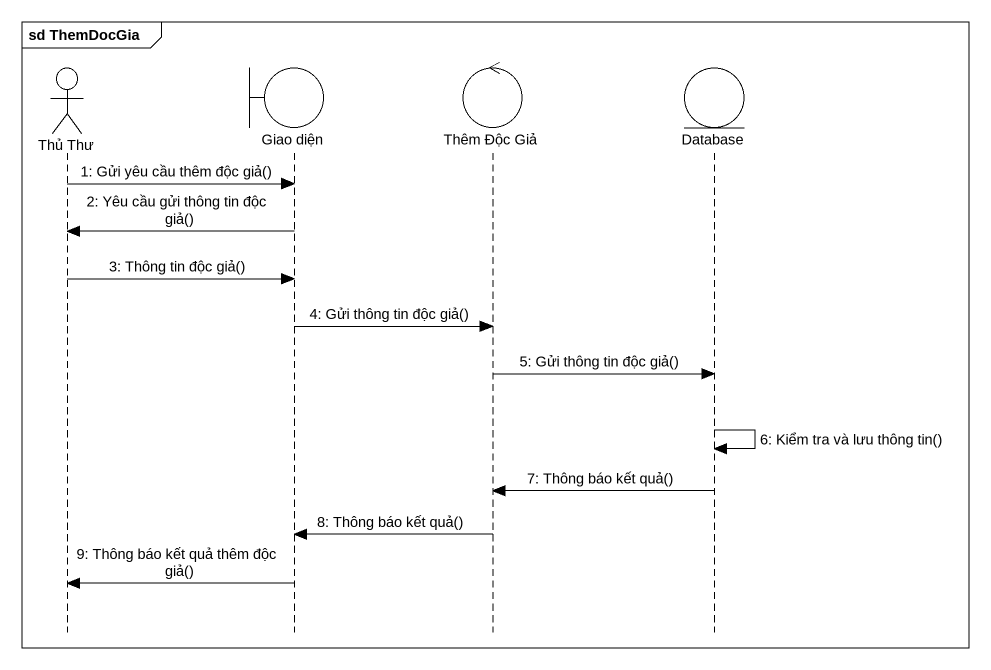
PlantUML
@startuml
mainframe sd ThemDocGia
hide footbox
actor "Thủ Thư" as Thủ_Thư
boundary "Giao diện" as Giao_diện
control "Thêm Độc Giả" as Thêm_Độc_Giả
entity "Database" as Database_

Thủ_Thư -> Giao_diện : 1: Gửi yêu cầu thêm độc giả()
Giao_diện -> Thủ_Thư : 2: Yêu cầu gửi thông tin độc giả()
Thủ_Thư -> Giao_diện : 3: Thông tin độc giả()
Giao_diện -> Thêm_Độc_Giả : 4: Gửi thông tin độc giả()
Thêm_Độc_Giả -> Database_ : 5: Gửi thông tin độc giả()
Database_ -> Database_ : 6: Kiểm tra và lưu thông tin()
Database_ -> Thêm_Độc_Giả : 7: Thông báo kết quả()
Thêm_Độc_Giả -> Giao_diện : 8: Thông báo kết quả()
Giao_diện -> Thủ_Thư : 9: Thông báo kết quả thêm độc giả()
@enduml
